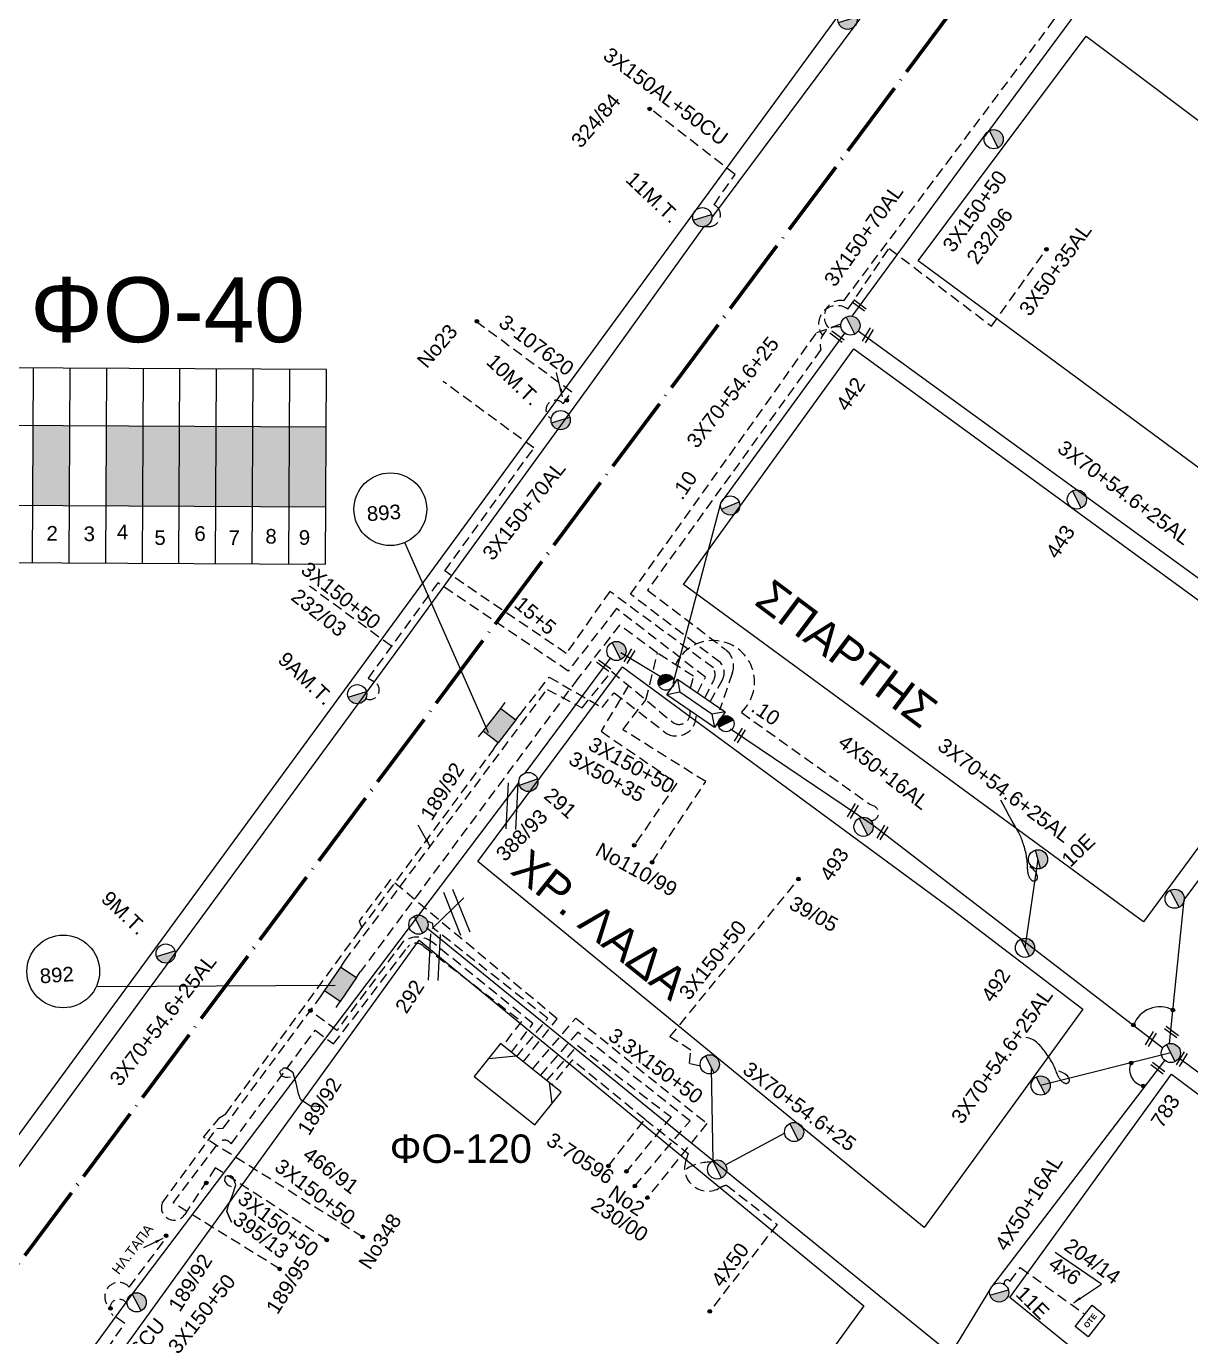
# Model space of a CAD drawing. Header units: millimetres. Extents: x 918 to 3138, y 719 to 1759.
# Drawn here: x 1967 to 2110.2, y 813.1 to 974.3 of the extents above; entities that cross this region are included whole.
import ezdxf
from ezdxf.enums import TextEntityAlignment as Align

# ---------------------------------------------------------------- set-up
doc = ezdxf.new("R2010")
doc.units = ezdxf.units.MM
doc.header["$LTSCALE"] = 0.5
doc.linetypes.add('ACAD_ISO04W100', pattern=[30, 24, -3, 0, -3])
doc.linetypes.add('DASHED', pattern=[19.05, 12.7, -6.35])
for name, color, linetype in [('Link Box 4 Διευθύνσεων', 7, 'Continuous'), ('Pillar OTE', 7, 'Continuous'), ('Άγνωστα', 7, 'Continuous'), ('Ασφαλειοκιβώτια Χ.Τ 9 αναχωρήσεων', 7, 'Continuous'), ('Γυμνά εναέρια ΧΤ (3Φ)   4x50AL', 7, 'Continuous'), ('Γυμνά εναέρια ΧΤ και ΦΟΠ (3Φ)   4x50+16AL', 7, 'Continuous'), ('Επιγραφές - Σχήματα', 7, 'Continuous'), ('Καλώδια ΧΤ   3x150+50AL', 7, 'DASHED'), ('Καλώδια ΧΤ   3x150+70AL', 7, 'DASHED'), ('Καλώδια ΧΤ   3x150AL+50CU', 7, 'DASHED'), ('Μηχανική τομή', 7, 'Continuous'), ('Στύλος ΦΜ', 7, 'Continuous'), ('Στύλος ΦΜ @ 1', 7, 'Continuous'), ('Συνδέσεις', 7, 'Continuous'), ('Συνεστραμμένα ΧΤ   3x70+54.6+25 AL', 7, 'SYN_LINE'), ('Τομή', 7, 'Continuous'), ('Υποσταθμός εναέριος 2 στύλων', 7, 'Continuous'), ('Υποσταθμός πόλεως', 7, 'Continuous'), ('Υπόβαθρο ΔΕΗ', 7, 'Continuous'), ('Υπόγεια Καλώδια Δικτύου ΧΤ   .10', 7, 'DASHED'), ('Υπόγεια καλώδια Παροχών ΧΤ   4x16CU', 7, 'DASHED'), ('Υπόγεια καλώδια Παροχών ΧΤ   4x6', 7, 'DASHED')]:
    doc.layers.add(name, color=color, linetype=linetype)
doc.styles.add('arial', font='ARIAL.TTF')
doc.styles.get("Standard").update_dxf_attribs({"font": 'ARIAL.TTF'})
doc.linetypes.add('SYN_LINE', pattern='A,0.5,-0.0001,["/\\/\\/\\/",Standard,S=0.1,R=0,X=0,Y=-0.05],-0.25', length=0.7501)
doc.dimstyles.new('ISO-25', dxfattribs={"dimtxt": 2.5, "dimasz": 2.5, "dimexe": 1.25, "dimexo": 0.625, "dimtad": 1, "dimtxsty": 'Standard', "dimcen": 2.5, "dimadec": 0, "dimazin": 0, "dimtfac": 1, "dimtmove": 0, "dimatfit": 3, "dimfxl": 1, "dimarcsym": 0})

# ---------------------------------------------------------------- blocks, each defined once
blk = doc.blocks.new('ΑΣΦΑΛΕΙΟΚΙΒΩΤΙΟ ΥΠΟΣΤΑΘΜΟΥ 9 ΑΝΑΧΩΡΗΣΕΩΝ')
at = {"layer": 'Ασφαλειοκιβώτια Χ.Τ 9 αναχωρήσεων', "ltscale": 40}
for p, q in [((-23.8, 40.36), (24.02, 40.36)), ((-9.72, 40.36), (-9.72, -40.64)), ((9.94, 40.36), (9.94, -40.64)), ((-23.8, 31.36), (24.02, 31.36)), ((-23.8, 22.36), (24.02, 22.36)), ((-23.8, 13.36), (24.02, 13.36)), ((-23.8, 4.36), (24.02, 4.36)), ((-23.8, -4.64), (24.02, -4.64)), ((-23.8, -13.64), (24.02, -13.64)), ((-23.8, -22.64), (24.02, -22.64)), ((-23.8, -31.64), (24.02, -31.64))]:
    blk.add_line(p, q, dxfattribs=at)
at = {"layer": 'Ασφαλειοκιβώτια Χ.Τ 9 αναχωρήσεων'}
blk.add_lwpolyline([(-23.8, -40.64), (24.02, -40.64), (24.02, 40.36), (-23.8, 40.36)], close=True, dxfattribs=at)
for s, p in [('1', (-18.54, 37.25)), ('2', (-18.39, 27.98)), ('3', (-18.45, 18.85)), ('4', (-17.96, 10.67)), ('5', (-19.3, 1.44)), ('6', (-18.25, -8.4)), ('7', (-19.23, -16.79)), ('8', (-18.84, -25.86)), ('9', (-19.09, -34.08))]:
    blk.add_text(s, height=3.6, rotation=270, dxfattribs=at).set_placement(p)
at = {"layer": 'Ασφαλειοκιβώτια Χ.Τ 9 αναχωρήσεων', "ltscale": 40}
for tag, height, p in [('ΟΝΟΜΑ', 5, (-0.16, 44.31)), ('ΚΕΙΜΕΝΟ 1', 2, (17.06, 35.59)), ('ΚΕΙΜΕΝΟ 2', 2, (17.06, 26.88)), ('ΚΕΙΜΕΝΟ 3', 2, (17.06, 17.69)), ('ΚΕΙΜΕΝΟ 4', 2, (17.06, 8.71)), ('ΚΕΙΜΕΝΟ 5', 2, (17.06, -0.13)), ('ΚΕΙΜΕΝΟ 6', 2, (17.06, -9.05)), ('ΚΕΙΜΕΝΟ 7', 2, (17.06, -18.13)), ('ΚΕΙΜΕΝΟ 8', 2, (17.06, -26.85)), ('ΚΕΙΜΕΝΟ 9', 2, (17.06, -35.99)), ('ΣΧ', 2, (-0.1, -42.64))]:
    blk.add_attdef(tag, text='', height=height, dxfattribs=at).set_placement(p, align=Align.MIDDLE_CENTER)
blk = doc.blocks.new('ΜΗΧΑΝΙΚΗ ΤΟΜΗ')
at = {"layer": 'Μηχανική τομή', "ltscale": 40}
for p, q in [((-1.89, 0.78), (1.89, 0.78)), ((1.89, 0), (-1.89, 0))]:
    blk.add_line(p, q, dxfattribs=at)
blk = doc.blocks.new('ΥΠΑΡΧΩΝ ΤΣΙΜΕΝΤΕΝΙΟΣ ΣΤΥΛΟΣ')
at = {"layer": 'Στύλος ΦΜ'}
blk.add_hatch(color=7, dxfattribs=at).paths.add_polyline_path([(-1.29, -2.28, 0.574793), (2.62, 0, 0.268822), (1.3, 2.27)])
at = {"layer": 'Στύλος ΦΜ', "color": 7}
blk.add_line((-1.29, -2.28), (1.3, 2.27), dxfattribs=at)
blk.add_circle((0, 0), 2.62, dxfattribs=at)
at = {"layer": 'Στύλος ΦΜ', "flags": 4}
for tag, p in [('ΑΡΙΘΜΟΣ', (-4.68, 8.05)), ('ΤΥΠΟΣ', (-4.91, 3.03))]:
    blk.add_attdef(tag, p, '', height=4, dxfattribs=at)
blk = doc.blocks.new('ΥΠΟΣΤΑΘΜΟΣ ΕΝΑΕΡΙΟΣ ΕΠΙ 2 ΣΤΥΛΩΝ')
at = {"layer": 'Υποσταθμός εναέριος 2 στύλων', "linetype": 'Continuous'}
for points in [[(-11.97, -2.11, 0.574793), (-8.45, -0.07, 0.268822), (-9.64, 1.98)], [(9.68, -2.15, 0.574793), (13.19, -0.1, 0.268822), (12.01, 1.95)]]:
    blk.add_hatch(color=256, dxfattribs=at).paths.add_polyline_path(points)
for p, q in [((-11.97, -2.11), (-9.64, 1.98)), ((9.68, -2.15), (12.01, 1.95))]:
    blk.add_line(p, q, dxfattribs=at)
for centre in [(-10.81, -0.07), (10.84, -0.1)]:
    blk.add_circle(centre, 2.36, dxfattribs=at)
at = {"layer": 'Υποσταθμός πόλεως', "linetype": 'Continuous', "ltscale": 40}
blk.add_lwpolyline([(-8.57, 2.82), (8.57, 2.82), (8.57, -2.82), (-8.57, -2.82)], close=True, dxfattribs=at)
for points in [[(-5.75, 0), (-8.57, 2.82)], [(-8.57, -2.82), (-5.75, 0)], [(-5.75, 0), (5.75, 0)], [(5.75, 0), (8.57, 2.82)], [(8.57, -2.82), (5.75, 0)]]:
    blk.add_lwpolyline(points, dxfattribs=at)
at = {"layer": 'Υποσταθμός εναέριος 2 στύλων', "ltscale": 40, "flags": 1}
for tag, p in [('ΜΕΤΑΣΧΗΜΑΤΙΣΜΟΣ', (14.09, 2.51)), ('ΙΣΧΥΣ', (14.07, -0.28)), ('ΑΡΙΘΜΟΣ', (14.19, -3))]:
    blk.add_attdef(tag, p, '', height=1.8, dxfattribs=at)
blk = doc.blocks.new('LINK BOX 4 ΑΝΑΧΩΡΗΣΕΩΝ')
at = {"layer": 'Link Box 4 Διευθύνσεων', "ltscale": 40}
blk.add_hatch(color=256, dxfattribs=at).paths.add_polyline_path([(-3.54, 0), (-3.54, -4.67), (3.54, -4.67), (3.54, 0)])
for p, q in [((-3.54, 0), (-5.33, 0)), ((5.33, 0), (3.54, 0)), ((-3.54, -4.67), (-5.33, -4.67)), ((5.33, -4.67), (3.54, -4.67))]:
    blk.add_line(p, q, dxfattribs=at)
blk.add_lwpolyline([(-3.54, -4.67), (-3.54, 0), (3.54, 0), (3.54, -4.67)], close=True, dxfattribs=at)
blk = doc.blocks.new('ΤΟΜΗ')
at = {"layer": 'Τομή', "ltscale": 40}
for p, q in [((-5.68, 0), (5.68, 0)), ((5.68, -2.33), (-5.68, -2.33))]:
    blk.add_line(p, q, dxfattribs=at)
blk = doc.blocks.new('_ΣΥΝΔΕΣΗ')
at = {"layer": 'Συνδέσεις', "linetype": 'SYN_LINE', "ltscale": 40}
blk.add_hatch(color=256, dxfattribs=at).paths.add_polyline_path([(0.5, -0.01, 1), (-0.5, -0.01, 1)])
at = {"layer": 'Συνδέσεις'}
blk.add_circle((0, -0.01), 0.5, dxfattribs=at)
blk = doc.blocks.new('PILLAR ΟΤΕ')
at = {"layer": 'Pillar OTE', "ltscale": 40}
blk.add_lwpolyline([(-3.31, 2.02), (3.39, 2.02), (3.39, -1.99), (-3.31, -1.99)], close=True, dxfattribs=at)
at = {"layer": 'Pillar OTE', "insert": (-1.81, 0.71), "char_height": 1.3575, "width": 109.961, "attachment_point": 1}
blk.add_mtext('{\\fArial|b1|i0|c161|p34;OTE}', dxfattribs=at)

msp = doc.modelspace()

# ---------------------------------------------------------------- hatches: boundary and pattern name
at = {"layer": 'Ασφαλειοκιβώτια Χ.Τ 9 αναχωρήσεων', "ltscale": 40}
for color, points in [(85, [(1967.89, 925.2), (1967.84, 915.38), (1972.34, 915.35), (1972.39, 925.18)]), (30, [(1976.89, 925.16), (1976.84, 915.33), (1981.34, 915.3), (1981.39, 925.13)]), (27, [(1981.39, 925.13), (1981.34, 915.3), (1985.84, 915.28), (1985.89, 925.11)]), (2, [(1985.89, 925.11), (1985.84, 915.28), (1990.34, 915.26), (1990.39, 925.08)]), (5, [(1990.39, 925.08), (1990.34, 915.26), (1994.84, 915.23), (1994.89, 925.06)]), (1, [(1994.89, 925.06), (1994.84, 915.23), (1999.34, 915.21), (1999.39, 925.04)]), (62, [(1999.39, 925.04), (1999.34, 915.21), (2003.84, 915.19), (2003.89, 925.01)])]:
    msp.add_hatch(color=color, dxfattribs=at).paths.add_polyline_path(points)

# ---------------------------------------------------------------- linework, layer by layer
at = {"layer": 'Άγνωστα', "color": 1, "linetype": 'DASHED', "ltscale": 0.2}
msp.add_lwpolyline([(2067.56, 940.52), (2093.33, 974.94), (2101.47, 986.57), (2103.91, 984.78), (2105.59, 983.48), (2120.99, 971.37), (2132.52, 987.31)], dxfattribs=at)
at = {"layer": 'Άγνωστα', "color": 85, "linetype": 'DASHED', "ltscale": 0.2}
for points in [[(2064.94, 936.27, -0.87569), (2068.08, 939.48), (2073.13, 946.97), (2085.72, 937.4), (2092.48, 946.86)], [(2067.22, 937.28, 0.58004), (2064.76, 934.51), (2043.43, 904.94), (2053.01, 897.65, -0.335553), (2053.84, 894.69), (2052.29, 890.17)]]:
    msp.add_lwpolyline(points, format="xyb", dxfattribs=at)
at = {"layer": 'Άγνωστα', "color": 5, "linetype": 'SYN_LINE', "ltscale": 20}
msp.add_lwpolyline([(2046.59, 893.45), (2052.46, 915.62), (2067.68, 936.52)], dxfattribs=at)
at = {"layer": 'Άγνωστα', "ltscale": 40}
msp.add_lwpolyline([(2023.88, 887.39), (2013.6, 910.79)], dxfattribs=at)
at = {"layer": 'Άγνωστα', "color": 27, "linetype": 'DASHED', "ltscale": 0.2}
msp.add_lwpolyline([(2049.57, 892.31), (2050.54, 894.23), (2039.62, 902.67), (2033.68, 894.99), (2017.64, 905.85), (2009.08, 894.12), (2009.85, 893.68, -0.959586), (2008.78, 891.6, 6.892763)], format="xyb", dxfattribs=at)
at = {"layer": 'Άγνωστα', "color": 2, "linetype": 'DASHED', "ltscale": 0.2}
msp.add_lwpolyline([(2050.48, 891.68), (2051.56, 893.81, 0.247004), (2051.53, 895.38), (2038.79, 904.78), (2033.43, 897.16), (2018.5, 907.3)], format="xyb", dxfattribs=at)
at = {"layer": 'Άγνωστα', "color": 27, "linetype": 'DASHED', "ltscale": 0.2}
msp.add_lwpolyline([(2011.94, 898.04), (2001.85, 905.43)], dxfattribs=at)
at = {"layer": 'Άγνωστα', "color": 5, "linetype": 'DASHED', "ltscale": 0.2}
for points in [[(2044.64, 897.19), (2040, 900.65), (2034.86, 894.07), (2008.14, 858.03)], [(2043.99, 871.49), (2050.58, 881.39), (2040.39, 887.78), (2043.24, 891.46), (2044.64, 897.19)], [(2048.72, 892.9), (2049.07, 894.34), (2044.64, 897.19)], [(2029.27, 846.04), (2034.62, 852.31), (2050.72, 839.37), (2043.4, 830.23)], [(2041.88, 831.65), (2048.66, 839.69), (2034.84, 850.57), (2030.23, 845.27)]]:
    msp.add_lwpolyline(points, dxfattribs=at)
at = {"layer": 'Άγνωστα', "color": 154, "linetype": 'SYN_LINE', "ltscale": 20}
msp.add_lwpolyline([(2038.83, 896.56), (2028.32, 882.44)], dxfattribs=at)
at = {"layer": 'Άγνωστα', "color": 154, "linetype": 'SYN_LINE', "ltscale": 7}
msp.add_lwpolyline([(2045.61, 893.96), (2040.13, 897.24)], dxfattribs=at)
at = {"layer": 'Άγνωστα', "color": 30, "linetype": 'DASHED', "ltscale": 0.2}
for points in [[(2006.2, 859.34), (2031.08, 892.74), (2035.39, 890.45), (2039.02, 894.94), (2046.63, 888.61)], [(2041.1, 893.2), (2037.71, 887.58), (2047.03, 881.2), (2041.8, 873.56)], [(2049.93, 846.41), (2048.57, 846.72), (2048.75, 848.36), (2046.19, 850), (2061.99, 869.41)], [(2038.62, 834.14), (2043.11, 839.87), (2034.2, 847.16), (2031.68, 844.12)]]:
    msp.add_lwpolyline(points, dxfattribs=at)
at = {"layer": 'Άγνωστα', "color": 62, "linetype": 'DASHED', "ltscale": 0.2}
for points in [[(2027.73, 889.61), (2031.34, 894.24), (2037.84, 890.5), (2039.33, 892.32), (2045.77, 887.32, 0.598298), (2049.39, 889.6)], [(2026.69, 848.11), (2029.34, 851.64), (2017.04, 861.59, 0.333396), (2013.39, 861.73), (2005.22, 850.79), (2001.96, 853.23)], [(1990.28, 833.91), (1986.53, 828.18, -0.884188), (1983.73, 829.55), (1990.47, 838.75), (1991.26, 838.77), (2003.22, 854.92)]]:
    msp.add_lwpolyline(points, format="xyb", dxfattribs=at)
at = {"layer": 'Άγνωστα', "color": 85, "linetype": 'DASHED', "ltscale": 0.2}
for points in [[(2008.39, 825.4), (1988.84, 837.66), (1990.83, 840.1), (1991.57, 840.54), (2008.07, 863.12), (2024.56, 885.42)], [(2028.15, 846.94), (2032.32, 852.22), (2011.84, 869.35), (2007.96, 864.24), (2008.29, 863.41)]]:
    msp.add_lwpolyline(points, dxfattribs=at)
at = {"layer": 'Άγνωστα', "color": 2, "linetype": 'SYN_LINE', "ltscale": 20}
for points in [[(2027.6, 881.3), (2014.23, 863.6)], [(2014.23, 863.6), (1979.84, 818.1), (1956.8, 786.6)]]:
    msp.add_lwpolyline(points, dxfattribs=at)
at = {"layer": 'Άγνωστα'}
for points in [[(2090.44, 870.97), (2090.72, 870.73), (2090.93, 870.52), (2091.09, 870.33), (2091.2, 870.16), (2091.27, 870.01), (2091.31, 869.87), (2091.33, 869.76), (2091.34, 869.66), (2091.34, 869.57), (2091.33, 869.5), (2091.33, 869.45), (2091.31, 869.4), (2091.3, 869.36), (2091.28, 869.32), (2091.25, 869.29), (2091.22, 869.27), (2091.19, 869.24), (2091.16, 869.21), (2091.12, 869.19), (2091.08, 869.17), (2091.04, 869.15), (2090.99, 869.14), (2090.95, 869.13), (2090.91, 869.13), (2090.87, 869.13), (2090.83, 869.14), (2090.79, 869.16), (2090.75, 869.18), (2090.71, 869.21), (2090.67, 869.24), (2090.63, 869.28), (2090.59, 869.32), (2090.55, 869.37), (2090.52, 869.42), (2090.48, 869.47), (2090.44, 869.53), (2090.41, 869.59), (2090.38, 869.66), (2090.35, 869.73), (2090.32, 869.81), (2090.29, 869.89), (2090.27, 869.98), (2090.25, 870.07), (2090.23, 870.18), (2090.21, 870.29), (2090.2, 870.41), (2090.19, 870.54), (2090.17, 870.68), (2090.16, 870.83), (2090.16, 870.99), (2090.15, 871.16), (2090.14, 871.34), (2090.12, 871.52), (2090.1, 871.72), (2090.08, 871.91), (2090.05, 872.11), (2090.02, 872.32), (2089.98, 872.52), (2089.93, 872.73), (2089.88, 872.93), (2089.83, 873.13), (2089.77, 873.33), (2089.71, 873.52), (2089.66, 873.71), (2089.6, 873.88), (2089.55, 874.05), (2089.49, 874.21), (2089.43, 874.37), (2089.36, 874.52), (2089.29, 874.68), (2089.22, 874.84), (2089.13, 875), (2089.04, 875.17), (2088.92, 875.38), (2088.76, 875.66), (2088.55, 876.03), (2088.27, 876.53), (2087.9, 877.19), (2087.44, 878.04), (2086.86, 879.11)], [(2093.95, 845.84), (2094.29, 845.71), (2094.56, 845.58), (2094.77, 845.45), (2094.93, 845.32), (2095.05, 845.2), (2095.13, 845.09), (2095.18, 844.99), (2095.22, 844.9), (2095.25, 844.82), (2095.27, 844.75), (2095.28, 844.69), (2095.29, 844.65), (2095.29, 844.6), (2095.28, 844.56), (2095.26, 844.53), (2095.25, 844.49), (2095.23, 844.45), (2095.2, 844.42), (2095.17, 844.38), (2095.14, 844.35), (2095.11, 844.32), (2095.07, 844.29), (2095.03, 844.27), (2094.99, 844.25), (2094.95, 844.24), (2094.91, 844.24), (2094.87, 844.24), (2094.82, 844.25), (2094.78, 844.27), (2094.73, 844.29), (2094.68, 844.31), (2094.63, 844.34), (2094.58, 844.37), (2094.53, 844.4), (2094.48, 844.44), (2094.42, 844.48), (2094.37, 844.53), (2094.32, 844.58), (2094.27, 844.64), (2094.21, 844.7), (2094.16, 844.77), (2094.11, 844.85), (2094.06, 844.93), (2094.01, 845.02), (2093.96, 845.12), (2093.9, 845.23), (2093.85, 845.35), (2093.79, 845.48), (2093.73, 845.62), (2093.67, 845.77), (2093.61, 845.93), (2093.54, 846.09), (2093.46, 846.26), (2093.38, 846.44), (2093.3, 846.62), (2093.21, 846.8), (2093.11, 846.98), (2093, 847.16), (2092.89, 847.34), (2092.77, 847.51), (2092.66, 847.69), (2092.54, 847.85), (2092.42, 848.02), (2092.31, 848.17), (2092.2, 848.32), (2092.09, 848.46), (2091.98, 848.59), (2091.88, 848.72), (2091.76, 848.85), (2091.65, 848.97), (2091.52, 849.1), (2091.39, 849.22), (2091.25, 849.35), (2091.09, 849.47), (2090.93, 849.59), (2090.75, 849.69), (2090.57, 849.78), (2090.37, 849.85), (2090.16, 849.9), (2089.93, 849.91)]]:
    msp.add_lwpolyline(points, dxfattribs=at)
at = {"layer": 'Άγνωστα', "color": 133, "linetype": 'DASHED', "ltscale": 0.2}
msp.add_lwpolyline([(2027.35, 847.58), (2031.15, 852.28), (2017.45, 863.1), (2017.08, 863.39), (2017.03, 863.95), (2016.36, 864.24)], dxfattribs=at)
at = {"layer": 'Άγνωστα', "color": 6, "linetype": 'DASHED', "ltscale": 0.2}
msp.add_lwpolyline([(1998.18, 821.48), (1985.1, 829.59), (1990.61, 836.9, -0.519387), (1992.24, 836.85), (2002.55, 850.81), (2004.82, 849.13), (2013.89, 860.98, -0.453347), (2015.94, 861.12), (2027.92, 851.91), (2025.64, 848.94)], format="xyb", dxfattribs=at)
at = {"layer": 'Άγνωστα', "color": 151, "linetype": 'DASHED', "ltscale": 0.2}
msp.add_lwpolyline([(2031.04, 844.63), (2034.85, 848.93), (2046.32, 840.17), (2040.84, 833.45)], dxfattribs=at)
at = {"layer": 'Άγνωστα', "color": 30, "linetype": 'DASHED', "ltscale": 0.2}
for points in [[(2043.11, 839.87), (2048.41, 835.68), (2048.16, 834.9, 0.712706), (2052.35, 831.46, 0.391856)], [(2052.35, 831.46, -0.091924), (2053.15, 831.75), (2059.35, 826.95), (2051.07, 816.25)]]:
    msp.add_lwpolyline(points, format="xyb", dxfattribs=at)
at = {"layer": 'Άγνωστα', "color": 30, "ltscale": 40}
msp.add_lwpolyline([(2053.03, 834.25), (2060.29, 838.18)], dxfattribs=at)
at = {"layer": 'Άγνωστα'}
for centre in [(2011.8, 914.89), (1971.58, 858.05)]:
    msp.add_circle(centre, 4.47, dxfattribs=at)
at = {"layer": 'Άγνωστα', "color": 30, "linetype": 'DASHED', "ltscale": 0.2}
for centre, radius, start, end in [((2047.31, 889.8), 1.37, 240.0533, 13.085), ((2050.96, 829.68), 4.91, 87.1012, 126.7269)]:
    msp.add_arc(centre, radius, start, end, dxfattribs=at)
at = {"layer": 'Γυμνά εναέρια ΧΤ (3Φ)   4x50AL', "color": 30, "ltscale": 40}
msp.add_lwpolyline([(2080.25, 811.39), (2016.25, 863.42)], dxfattribs=at)
at = {"layer": 'Γυμνά εναέρια ΧΤ και ΦΟΠ (3Φ)   4x50+16AL', "color": 5, "ltscale": 40}
msp.add_lwpolyline([(2053.63, 887.89), (2071.15, 876.06), (2106.8, 848.66)], dxfattribs=at)
at = {"layer": 'Γυμνά εναέρια ΧΤ και ΦΟΠ (3Φ)   4x50+16AL', "color": 30, "ltscale": 40}
msp.add_lwpolyline([(2080.84, 811.2), (2085.75, 819.28), (2107.06, 847.08)], dxfattribs=at)
at = {"layer": 'Γυμνά εναέρια ΧΤ και ΦΟΠ (3Φ)   4x50+16AL', "color": 6, "ltscale": 40}
msp.add_lwpolyline([(2166.92, 804.69), (2108.77, 847.37)], dxfattribs=at)
at = {"layer": 'Επιγραφές - Σχήματα', "ltscale": 20}
for p, q in [((2023.91, 847.36), (2027.25, 847.66)), ((2031.33, 844.4), (2031.68, 841.81))]:
    msp.add_line(p, q, dxfattribs=at)
at = {"layer": 'Επιγραφές - Σχήματα', "color": 1, "linetype": 'ACAD_ISO04W100', "lineweight": 60, "ltscale": 0.8}
msp.add_lwpolyline([(2961.46, 1088.29), (2717.83, 1224.35), (2701.08, 1246.33), (2659.71, 1265.16), (2602.18, 1297.58), (2392.2, 1398.81), (2304.34, 1274.11), (2245.73, 1191.21), (2095.49, 995.78), (1905.75, 741.14)], dxfattribs=at)
at = {"layer": 'Επιγραφές - Σχήματα', "ltscale": 20}
msp.add_lwpolyline([(2029.58, 839.19), (2032.81, 843.22), (2025.36, 849.17), (2022.13, 845.14)], close=True, dxfattribs=at)
at = {"layer": 'Επιγραφές - Σχήματα', "ltscale": 0.2}
for points in [[(2003.55, 841.39), (2002, 841.5), (2000.79, 842.27), (2000.51, 842.99), (2000.23, 844.32), (1999.84, 845.59), (1999.07, 846.15), (1998.68, 846.15), (1998.18, 845.7), (1998.41, 845.21), (1998.9, 845.04), (1999.18, 845.04), (1999.51, 845.09)], [(1991.7, 828.54), (1992.27, 827.21), (1991.7, 828.54), (1991.88, 829.29), (1992.4, 830.54), (1992.79, 831.81), (1992.47, 832.71), (1992.15, 832.92), (1991.49, 832.84), (1991.39, 832.3), (1991.71, 831.89), (1991.93, 831.73), (1992.24, 831.59)]]:
    msp.add_lwpolyline(points, dxfattribs=at)
at = {"layer": 'Επιγραφές - Σχήματα', "color": 1, "linetype": 'DASHED', "ltscale": 0.2}
msp.add_arc((2067.16, 938.56), 2, 78.2824, 224.8877, dxfattribs=at)
at = {"layer": 'Επιγραφές - Σχήματα', "color": 7, "linetype": 'Continuous', "ltscale": 0.2}
for centre, radius, start, end in [((2106.42, 850.26), 3.44, 61.9768, 160.0288), ((2104.75, 845.98), 2.04, 156.4852, 259.4575)]:
    msp.add_arc(centre, radius, start, end, dxfattribs=at)
at = {"layer": 'Καλώδια ΧΤ   3x150+50AL', "color": 7, "linetype": 'Continuous', "ltscale": 0.2}
msp.add_line((2016.93, 863.33), (2020.83, 867.12), dxfattribs=at)
at = {"layer": 'Καλώδια ΧΤ   3x150+50AL', "color": 173, "ltscale": 0.2}
msp.add_lwpolyline([(2031.59, 926.03, -1.238864), (2033.07, 927.84), (2034.1, 929.3), (2022.58, 937.79)], format="xyb", dxfattribs=at)
at = {"layer": 'Καλώδια ΧΤ   3x150+50AL', "color": 62, "linetype": 'DASHED', "ltscale": 0.2}
msp.add_lwpolyline([(2003.98, 825.03), (1990.28, 833.91)], dxfattribs=at)
at = {"layer": 'Καλώδια ΧΤ   3x150+70AL', "color": 85, "linetype": 'SYN_LINE', "ltscale": 20}
for points in [[(2133.59, 1027.48), (2116.71, 1003.61), (2102.25, 984.24), (2084.87, 960.71)], [(2085.05, 961.09), (2068.56, 938.64)]]:
    msp.add_lwpolyline(points, dxfattribs=at)
at = {"layer": 'Καλώδια ΧΤ   3x150+70AL', "color": 2, "ltscale": 0.2}
msp.add_lwpolyline([(2018.5, 907.3), (2029.46, 922.42), (2018.31, 930.59)], dxfattribs=at)
at = {"layer": 'Καλώδια ΧΤ   3x150AL+50CU', "color": 173, "ltscale": 0.2}
msp.add_lwpolyline([(2050.39, 949.64), (2050.99, 949.65, 0.476976), (2052.36, 951.38, 0.22303), (2051.62, 952.33), (2054.19, 956.07), (2043.9, 964.04)], format="xyb", dxfattribs=at)
at = {"layer": 'Συνεστραμμένα ΧΤ   3x70+54.6+25 AL', "color": 5, "ltscale": 10}
msp.add_line((2089.86, 860.96), (2091.45, 871.84), dxfattribs=at)
at = {"layer": 'Συνεστραμμένα ΧΤ   3x70+54.6+25 AL', "color": 30, "ltscale": 20}
msp.add_line((2107.78, 848.02), (2091.77, 844.02), dxfattribs=at)
at = {"layer": 'Συνεστραμμένα ΧΤ   3x70+54.6+25 AL', "color": 1, "linetype": 'SYN_LINE', "ltscale": 20}
msp.add_lwpolyline([(2051.34, 950.74), (2068.97, 974.38), (2087.8, 999.76), (2110.86, 1032.31)], dxfattribs=at)
at = {"layer": 'Συνεστραμμένα ΧΤ   3x70+54.6+25 AL', "color": 173, "ltscale": 20}
msp.add_lwpolyline([(1897.26, 739.33), (1918.32, 768.81), (1961.45, 827.69), (2013.3, 898.38), (2036.56, 930.42), (2050.39, 949.64)], dxfattribs=at)
at = {"layer": 'Συνεστραμμένα ΧΤ   3x70+54.6+25 AL', "color": 5, "ltscale": 20}
for points in [[(2107.62, 849.18), (2109.42, 866.87), (2139.9, 907.9), (2162.32, 939.45)], [(2116.83, 902.26), (2069.33, 936.78)]]:
    msp.add_lwpolyline(points, dxfattribs=at)
at = {"layer": 'Συνεστραμμένα ΧΤ   3x70+54.6+25 AL', "color": 30, "linetype": 'SYN_LINE', "ltscale": 15}
msp.add_lwpolyline([(2051.49, 834.77), (2051.28, 846.1)], dxfattribs=at)
at = {"layer": 'Υπόβαθρο ΔΕΗ'}
for points in [[(1783.3, 1187.61), (1949.75, 1118.46), (1962.45, 1062.39), (2077.19, 989.74), (1893.98, 739.52)], [(2133.5, 903.55), (2076.72, 945.42), (2097.36, 973.08), (2153.57, 930.87), (2133.45, 903.58)], [(2104.41, 864.17), (2047.85, 905.65), (2068.79, 934.63), (2125.75, 893.09), (2104.41, 864.17)], [(2077.45, 826.56), (2022.56, 871.58), (2040.36, 895.5), (2080.84, 865.71), (2096.95, 853.43), (2077.45, 826.56)], [(2070.03, 816.92), (2017.69, 744.8), (1960.58, 785.92), (1960.43, 786), (2015.35, 861.88), (2070.03, 816.92)], [(1975.8, 856.19), (2005.01, 856.37)], [(2087.98, 817.96), (2107.87, 845.4), (2155.87, 809.39), (2134.23, 780.37), (2087.98, 817.96)], [(2099.26, 819.61), (2093.54, 823.47)]]:
    msp.add_lwpolyline(points, dxfattribs=at)
at = {"layer": 'Υπόγεια Καλώδια Δικτύου ΧΤ   .10', "color": 1, "ltscale": 0.2}
msp.add_lwpolyline([(2051.15, 891.22), (2052.63, 893.91, 0.317515), (2052.39, 896.02), (2041.35, 904.44), (2064.26, 936.63), (2067.22, 937.67)], format="xyb", dxfattribs=at)
at = {"layer": 'Υπόγεια Καλώδια Δικτύου ΧΤ   .10', "color": 5, "ltscale": 0.2}
for points in [[(2048.59, 901.01, -0.000492), (2048.6, 901.01, -0.000492)], [(2054.97, 889.91), (2070.77, 878.63), (2071.32, 878.36, -0.807214), (2070.89, 876.6)]]:
    msp.add_lwpolyline(points, format="xyb", dxfattribs=at)
msp.add_arc((2051.49, 893.64), 5.1, 313.026, 155.3744, dxfattribs=at)
at = {"layer": 'Υπόγεια καλώδια Παροχών ΧΤ   4x16CU', "color": 2, "ltscale": 0.2}
msp.add_lwpolyline([(1979.7, 819.24), (1984.36, 825.44)], dxfattribs=at)
for points in [[(1977.32, 816.71, -1.073777), (1979.7, 819.24)], [(1978.12, 806.31), (1974.81, 808.49), (1979.14, 814.74), (1977.72, 815.76, -1.324138), (1979.49, 816.98)]]:
    msp.add_lwpolyline(points, format="xyb", dxfattribs=at)
at = {"layer": 'Υπόγεια καλώδια Παροχών ΧΤ   4x6', "color": 30, "ltscale": 0.2}
msp.add_lwpolyline([(2087.34, 819.54, -1.038923), (2088, 819.92), (2089.25, 821.64), (2097.1, 815.96)], format="xyb", dxfattribs=at)

# ---------------------------------------------------------------- block references
at = {"layer": 'Link Box 4 Διευθύνσεων', "xscale": 0.5, "yscale": 0.5, "zscale": 0.5}
for p, rotation in [((2026.14, 887.57), 232.2930775683973), ((2006.64, 855.82), 235.9433752979184)]:
    msp.add_blockref('LINK BOX 4 ΑΝΑΧΩΡΗΣΕΩΝ', p, dxfattribs=dict(at, rotation=rotation))
at = {"layer": 'Pillar OTE', "xscale": 0.5, "yscale": 0.5, "zscale": 0.5, "rotation": 51.68413579169265}
msp.add_blockref('PILLAR ΟΤΕ', (2097.84, 815.04), dxfattribs=at)
at = {"layer": 'Ασφαλειοκιβώτια Χ.Τ 9 αναχωρήσεων', "xscale": 0.4999999999999998, "yscale": 0.4999999999999998, "zscale": 0.4999999999999998, "rotation": 89.70135055606067}
msp.add_blockref('ΑΣΦΑΛΕΙΟΚΙΒΩΤΙΟ ΥΠΟΣΤΑΘΜΟΥ 9 ΑΝΑΧΩΡΗΣΕΩΝ', (1983.55, 920.15), dxfattribs=at).add_auto_attribs({'ΟΝΟΜΑ': 'ΦΟ-40'})
at = {"layer": 'Μηχανική τομή', "xscale": 0.4999999999999994, "yscale": 0.4999999999999994, "zscale": 0.4999999999999994}
for p, rotation in [((2069.34, 939.79), 323.4536695641671), ((2066.6, 935.96), 323.4536695641671), ((2070.69, 936.17), 58.8348111286886), ((2041.36, 896.71), 58.8348111286886), ((2037.91, 895.5), 323.4536695641671), ((2054.96, 886.96), 58.8348111286886), ((2068.84, 877.68), 58.8348111286886), ((2072.47, 875.03), 58.8348111286886), ((2107.75, 850.44), 323.4536695641671), ((2105.48, 849.64), 58.8348111286886), ((2109.31, 847.17), 58.8348111286886), ((2106.06, 846), 323.4536695641671)]:
    msp.add_blockref('ΜΗΧΑΝΙΚΗ ΤΟΜΗ', p, dxfattribs=dict(at, rotation=rotation))
at = {"layer": 'Στύλος ΦΜ @ 1', "ltscale": 40}
ref = msp.add_blockref('ΥΠΑΡΧΩΝ ΤΣΙΜΕΝΤΕΝΙΟΣ ΣΤΥΛΟΣ', (2068.02, 975.08), dxfattribs=dict(at, xscale=0.4499999999998184, yscale=0.4499999999998184, zscale=0.4499999999998184, rotation=316.6862388002984))
ref.add_attrib('ΤΥΠΟΣ', '11ΑM.T.', (2059.5, 981.71), dxfattribs={"layer": 'Στύλος ΦΜ', "height": 1.8, "rotation": 316.6862, "flags": 4})
at = {"layer": 'Στύλος ΦΜ @ 1', "ltscale": 40, "xscale": 0.4499999999998184, "yscale": 0.4499999999998184, "zscale": 0.4499999999998184}
for p, rotation in [((2086, 960.39), 56.80099436645325), ((2053.6, 915.35), 322.7981317403078), ((2039.61, 897.45), 56.80099436645325), ((2108.25, 866.99), 56.80099436645325), ((2051.08, 846.62), 56.80099436645325), ((2091.77, 844.02), 56.80099436645325), ((2061.46, 838.3), 56.80099436645325), ((2051.99, 833.7), 56.80099436645325), ((1980.6, 817.36), 56.80099436645325)]:
    msp.add_blockref('ΥΠΑΡΧΩΝ ΤΣΙΜΕΝΤΕΝΙΟΣ ΣΤΥΛΟΣ', p, dxfattribs=dict(at, rotation=rotation))
at = {"layer": 'Στύλος ΦΜ @ 1', "ltscale": 40}
ref = msp.add_blockref('ΥΠΑΡΧΩΝ ΤΣΙΜΕΝΤΕΝΙΟΣ ΣΤΥΛΟΣ', (2050.17, 950.8), dxfattribs=dict(at, xscale=0.4499999999998184, yscale=0.4499999999998184, zscale=0.4499999999998184, rotation=316.6862388002984))
ref.add_attrib('ΤΥΠΟΣ', '11M.T.', (2040.61, 955.28), dxfattribs={"layer": 'Στύλος ΦΜ', "height": 1.8, "rotation": 316.6862, "flags": 4})
ref = msp.add_blockref('ΥΠΑΡΧΩΝ ΤΣΙΜΕΝΤΕΝΙΟΣ ΣΤΥΛΟΣ', (2068.38, 937.48), dxfattribs=dict(at, xscale=0.4499999999998184, yscale=0.4499999999998184, zscale=0.4499999999998184, rotation=56.80099436645325))
ref.add_attrib('ΤΥΠΟΣ', '442', (2067.99, 926.81), dxfattribs={"layer": 'Στύλος ΦΜ', "height": 1.8, "rotation": 56.801, "flags": 4})
ref = msp.add_blockref('ΥΠΑΡΧΩΝ ΤΣΙΜΕΝΤΕΝΙΟΣ ΣΤΥΛΟΣ', (2032.75, 925.85), dxfattribs=dict(at, xscale=0.4499999999998184, yscale=0.4499999999998184, zscale=0.4499999999998184, rotation=316.6862388002984))
ref.add_attrib('ΤΥΠΟΣ', '10M.T.', (2023.48, 932.85), dxfattribs={"layer": 'Στύλος ΦΜ', "height": 1.8, "rotation": 316.6862, "flags": 4})
ref = msp.add_blockref('ΥΠΑΡΧΩΝ ΤΣΙΜΕΝΤΕΝΙΟΣ ΣΤΥΛΟΣ', (2096.23, 916.09), dxfattribs=dict(at, xscale=0.4499999999998184, yscale=0.4499999999998184, zscale=0.4499999999998184, rotation=56.80099436645325))
ref.add_attrib('ΤΥΠΟΣ', '443', (2093.79, 908.65), dxfattribs={"layer": 'Στύλος ΦΜ', "height": 1.8, "rotation": 56.801, "flags": 4})
ref = msp.add_blockref('ΥΠΑΡΧΩΝ ΤΣΙΜΕΝΤΕΝΙΟΣ ΣΤΥΛΟΣ', (2007.73, 892.14), dxfattribs=dict(at, xscale=0.4499999999998184, yscale=0.4499999999998184, zscale=0.4499999999998184, rotation=316.6862388002984))
ref.add_attrib('ΤΥΠΟΣ', '9AM.T.', (1997.84, 896.21), dxfattribs={"layer": 'Στύλος ΦΜ', "height": 1.8, "rotation": 316.6862, "flags": 4})
ref = msp.add_blockref('ΥΠΑΡΧΩΝ ΤΣΙΜΕΝΤΕΝΙΟΣ ΣΤΥΛΟΣ', (2028.78, 881.35), dxfattribs=dict(at, xscale=0.4499999999998183, yscale=0.4499999999998183, zscale=0.4499999999998183, rotation=318.999648259721))
ref.add_attrib('ΤΥΠΟΣ', '291', (2030.55, 879.46), dxfattribs={"layer": 'Στύλος ΦΜ', "height": 1.8, "rotation": 318.9996, "flags": 4})
ref = msp.add_blockref('ΥΠΑΡΧΩΝ ΤΣΙΜΕΝΤΕΝΙΟΣ ΣΤΥΛΟΣ', (2069.99, 875.84), dxfattribs=dict(at, xscale=0.4499999999998184, yscale=0.4499999999998184, zscale=0.4499999999998184, rotation=56.80099436645325))
ref.add_attrib('ΤΥΠΟΣ', '493', (2065.98, 868.99), dxfattribs={"layer": 'Στύλος ΦΜ', "height": 1.8, "rotation": 56.801, "flags": 4})
ref = msp.add_blockref('ΥΠΑΡΧΩΝ ΤΣΙΜΕΝΤΕΝΙΟΣ ΣΤΥΛΟΣ', (2091.45, 871.84), dxfattribs=dict(at, xscale=0.4499999999998184, yscale=0.4499999999998184, zscale=0.4499999999998184, rotation=44.17945284141049))
ref.add_attrib('ΤΥΠΟΣ', '10E', (2095.41, 870.76), dxfattribs={"layer": 'Στύλος ΦΜ', "height": 1.8, "rotation": 44.1795, "flags": 4})
ref = msp.add_blockref('ΥΠΑΡΧΩΝ ΤΣΙΜΕΝΤΕΝΙΟΣ ΣΤΥΛΟΣ', (1984.18, 860.25), dxfattribs=dict(at, xscale=0.4499999999998184, yscale=0.4499999999998184, zscale=0.4499999999998184, rotation=316.6862388002984))
ref.add_attrib('ΤΥΠΟΣ', '9M.T.', (1976.11, 866.8), dxfattribs={"layer": 'Στύλος ΦΜ', "height": 1.8, "rotation": 316.6862, "flags": 4})
ref = msp.add_blockref('ΥΠΑΡΧΩΝ ΤΣΙΜΕΝΤΕΝΙΟΣ ΣΤΥΛΟΣ', (2015.26, 863.8), dxfattribs=dict(at, xscale=0.4499999999998184, yscale=0.4499999999998184, zscale=0.4499999999998184, rotation=56.80099436645325))
ref.add_attrib('ΤΥΠΟΣ', '292', (2013.78, 852.73), dxfattribs={"layer": 'Στύλος ΦΜ', "height": 1.8, "rotation": 56.801, "flags": 4})
ref = msp.add_blockref('ΥΠΑΡΧΩΝ ΤΣΙΜΕΝΤΕΝΙΟΣ ΣΤΥΛΟΣ', (2089.85, 860.96), dxfattribs=dict(at, xscale=0.4499999999998184, yscale=0.4499999999998184, zscale=0.4499999999998184, rotation=56.80099436645325))
ref.add_attrib('ΤΥΠΟΣ', '492', (2085.85, 854.11), dxfattribs={"layer": 'Στύλος ΦΜ', "height": 1.8, "rotation": 56.801, "flags": 4})
ref = msp.add_blockref('ΥΠΑΡΧΩΝ ΤΣΙΜΕΝΤΕΝΙΟΣ ΣΤΥΛΟΣ', (2107.78, 848.02), dxfattribs=dict(at, xscale=0.4499999999998184, yscale=0.4499999999998184, zscale=0.4499999999998184, rotation=56.80099436645325))
ref.add_attrib('ΤΥΠΟΣ', '783', (2106.7, 838.65), dxfattribs={"layer": 'Στύλος ΦΜ', "height": 1.8, "rotation": 56.801, "flags": 4})
ref = msp.add_blockref('ΥΠΑΡΧΩΝ ΤΣΙΜΕΝΤΕΝΙΟΣ ΣΤΥΛΟΣ', (2086.67, 818.57), dxfattribs=dict(at, xscale=0.4499999999998184, yscale=0.4499999999998184, zscale=0.4499999999998184, rotation=315.0889104986362))
ref.add_attrib('ΤΥΠΟΣ', '11Ε', (2088.57, 818.27), dxfattribs={"layer": 'Στύλος ΦΜ', "height": 1.8, "rotation": 315.0889, "flags": 4})
at = {"layer": 'Συνδέσεις', "xscale": 0.4500000000002728, "yscale": 0.4500000000002728, "zscale": 0.4500000000002728}
for p in [(2043.69, 964.11), (2092.48, 946.86), (2022.44, 938.01), (2033.49, 928.3), (2041.8, 873.57), (2043.99, 871.49), (2061.99, 869.41), (2001.98, 853.24), (2108.04, 853.31), (2103.18, 851.45), (2102.89, 846.8), (2104.38, 843.98), (2038.62, 834.14), (2040.84, 833.46), (1989.16, 832.04), (2041.88, 831.65), (2043.4, 830.23), (1984.22, 825.55), (2003.98, 825.03), (2008.4, 825.4), (1998.19, 821.48), (1977.38, 816.62), (2051.08, 816.25)]:
    msp.add_blockref('_ΣΥΝΔΕΣΗ', p, dxfattribs=at)
at = {"layer": 'Τομή'}
for p, xscale, yscale, zscale, rotation in [((2027.35, 878.36), 0.4999999999999998, 0.4999999999999998, 0.4999999999999998, 267.0490151158448), ((2020.51, 865.55), 0.4999999999999997, 0.4999999999999997, 0.4999999999999997, 291.9403068521158), ((2017.8, 859.76), 0.4999999999999998, 0.4999999999999998, 0.4999999999999998, 267.0490151158448)]:
    msp.add_blockref('ΤΟΜΗ', p, dxfattribs=dict(at, xscale=xscale, yscale=yscale, zscale=zscale, rotation=rotation))
at = {"layer": 'Υποσταθμός εναέριος 2 στύλων', "xscale": 0.4146965037593168, "yscale": 0.4146965037593168, "zscale": 0.4146965037593168, "rotation": 145.4563663069135}
msp.add_blockref('ΥΠΟΣΤΑΘΜΟΣ ΕΝΑΕΡΙΟΣ ΕΠΙ 2 ΣΤΥΛΩΝ', (2049.38, 891.03), dxfattribs=at)

# ---------------------------------------------------------------- texts
at = {"ltscale": 40, "attachment_point": 1, "style": 'arial'}
for s, insert, char_height, width in [('{\\H2x;ΦO-40}', (1967.52, 943.42), 4, 17.8089), ('ΦO-120', (2011.73, 838), 3.497, 7.7847)]:
    msp.add_mtext(s, dxfattribs=dict(at, insert=insert, char_height=char_height, width=width))
at = {"layer": 'Άγνωστα', "ltscale": 40, "attachment_point": 1, "style": 'arial'}
for s, insert, char_height, width, rotation in [('324/84', (2033.87, 960.35), 1.8, 17.1868, 49.4309), ('3X150+50', (2079.57, 947.39), 1.8, 17.1868, 54.3381), ('232/96', (2082.52, 945.9), 1.8, 17.1868, 54.3381), ('3X50+35AL', (2088.98, 939.54), 1.8, 17.1868, 54.3381), ('Νο23', (2014.92, 933.27), 1.8, 17.1868, 49.4309), ('3X70+54.6+25', (2048.08, 923.37), 1.8, 17.1868, 51.7177), ('893', (2008.85, 915.21), 1.8, 17.1868, 3.9372), ('3X150+50', (2001.78, 908.58), 1.8, 17.1868, 321.5811), ('232/03', (2000.57, 905.27), 1.8, 17.1868, 321.5811), ('15+5', (2028.07, 904.33), 1.8, 17.1868, 319.779), ('3X150+50', (2036.84, 887), 1.8, 17.1868, 331.2059), ('4X50+16AL', (2067.82, 887.33), 1.8, 17.1868, 322.2346), ('3X50+35', (2034.44, 885.24), 1.8, 17.1868, 331.2059), ('189/92', (2015.37, 877.43), 1.8, 17.1868, 57.8069), ('388/93', (2024.61, 872.72), 1.8, 17.1868, 45.3247), ('Νο110/99', (2037.73, 874), 1.8, 17.1868, 331.2059), ('39/05', (2061.56, 867.43), 1.8, 17.1868, 331.2059), ('3X150+50', (2047.14, 855.51), 1.8, 17.1868, 51.5253), ('892', (1968.63, 858.37), 1.8, 17.1868, 3.9372), ('3.3X150+50', (2039.51, 851.24), 1.8, 17.1868, 323.3434), ('189/92', (2000.27, 838.7), 1.8, 17.1868, 57.8069), ('3-70596', (2031.82, 838.37), 1.8, 17.1868, 326.4789), ('3X150+50', (1998.5, 835.15), 1.8, 17.1868, 322.971), ('466/91', (2001.97, 836.62), 1.8, 17.1868, 322.971), ('4X50+16AL', (2086.02, 824.49), 1.8, 13.7912, 57.8069), ('Νο2', (2039.44, 831.89), 1.8, 17.1868, 326.4789), ('3X150+50', (1993.96, 831.2), 1.8, 17.1868, 322.971), ('230/00', (2037.3, 830.44), 1.8, 17.1868, 326.4789), ('395/13', (1993.36, 828.67), 1.8, 17.1868, 322.971), ('Νο348', (2007.78, 822.2), 1.8, 17.1868, 57.8069), ('HΛ.ΤΑΠΑ', (1977.47, 821.4), 1.179, 11.2615, 52.8291), ('4X50', (2051.11, 820.14), 1.8, 17.1868, 53.9392), ('204/14', (2095.54, 825.39), 1.8, 17.1868, 324.455), ('189/92', (1984.39, 817.01), 1.8, 17.1868, 57.8069), ('189/95', (1996.4, 816.71), 1.8, 17.1868, 57.8069), ('4x6', (2093.63, 823.17), 1.8, 17.1868, 324.455), ('3X150+50', (1984.31, 811.99), 1.8, 17.1868, 51.5253)]:
    msp.add_mtext(s, dxfattribs=dict(at, insert=insert, char_height=char_height, width=width, rotation=rotation))
at = {"layer": 'Επιγραφές - Σχήματα', "char_height": 4, "attachment_point": 1}
for s, insert, width, rotation in [('ΣΠΑΡΤΗΣ', (2058.79, 906.49), 15.1545, 323.1319), ('ΧΡ. ΛΑΔΑ', (2028.9, 873.34), 31.3333, 321.3429)]:
    msp.add_mtext(s, dxfattribs=dict(at, insert=insert, width=width, rotation=rotation))
at = {"layer": 'Καλώδια ΧΤ   3x150+70AL', "ltscale": 0.2, "char_height": 1.8, "width": 17.1868, "attachment_point": 1, "style": 'arial'}
for insert, rotation in [((2065, 943.15), 54.3381), ((2022.98, 909.57), 51.5253)]:
    msp.add_mtext('3X150+70AL', dxfattribs=dict(at, insert=insert, rotation=rotation))
at = {"layer": 'Καλώδια ΧΤ   3x150AL+50CU', "ltscale": 0.2, "char_height": 1.8, "width": 17.1868, "attachment_point": 1, "rotation": 323.3434, "style": 'arial'}
for s, insert in [('3X150AL+50CU', (2038.89, 971.83)), ('3-107620', (2026.05, 938.96))]:
    msp.add_mtext(s, dxfattribs=dict(at, insert=insert))
at = {"layer": 'Συνεστραμμένα ΧΤ   3x70+54.6+25 AL', "ltscale": 40, "char_height": 1.8, "width": 17.1868, "attachment_point": 1, "style": 'arial'}
for s, insert, rotation in [('3X70+54.6+25AL', (2094.75, 923.51), 323.3434), ('3X70+54.6+25AL', (2080.02, 886.91), 323.3434), ('3X70+54.6+25AL', (2080.63, 840.19), 54.8257), ('3X70+54.6+25', (2056.06, 847.1), 323.3434)]:
    msp.add_mtext(s, dxfattribs=dict(at, insert=insert, rotation=rotation))
at = {"layer": 'Συνεστραμμένα ΧΤ   3x70+54.6+25 AL', "ltscale": 20, "insert": (1977.13, 844.9), "char_height": 1.8, "width": 17.1868, "attachment_point": 1, "rotation": 52.218, "style": 'arial'}
msp.add_mtext('3X70+54.6+25AL', dxfattribs=at)
at = {"layer": 'Υπόγεια Καλώδια Δικτύου ΧΤ   .10', "ltscale": 40, "char_height": 1.8, "width": 3.7471, "attachment_point": 1, "style": 'arial'}
for insert, rotation in [((2046.2, 916.9), 55.8872), ((2057.03, 891.62), 325.8872)]:
    msp.add_mtext('.10', dxfattribs=dict(at, insert=insert, rotation=rotation))
at = {"layer": 'Υπόγεια καλώδια Παροχών ΧΤ   4x16CU', "ltscale": 0.2, "insert": (1976.89, 808.25), "char_height": 1.8, "width": 17.1868, "attachment_point": 1, "rotation": 51.0271, "style": 'arial'}
msp.add_mtext('4X16CU', dxfattribs=at)

# ---------------------------------------------------------------- leaders
at = {"layer": 'Επιγραφές - Σχήματα', "ltscale": 40}
for points in [[(2032.99, 928.72), (2032.24, 931.72)], [(2016.71, 873.4), (2015.21, 876.03)], [(1983.84, 825.22), (1981.46, 824.06)], [(2095.79, 817.31), (2099.26, 819.61)]]:
    msp.add_leader(points, dimstyle='ISO-25', override={"dimasz": 1, "dimtad": 0}, dxfattribs=at)

doc.saveas('drawing.dxf')
